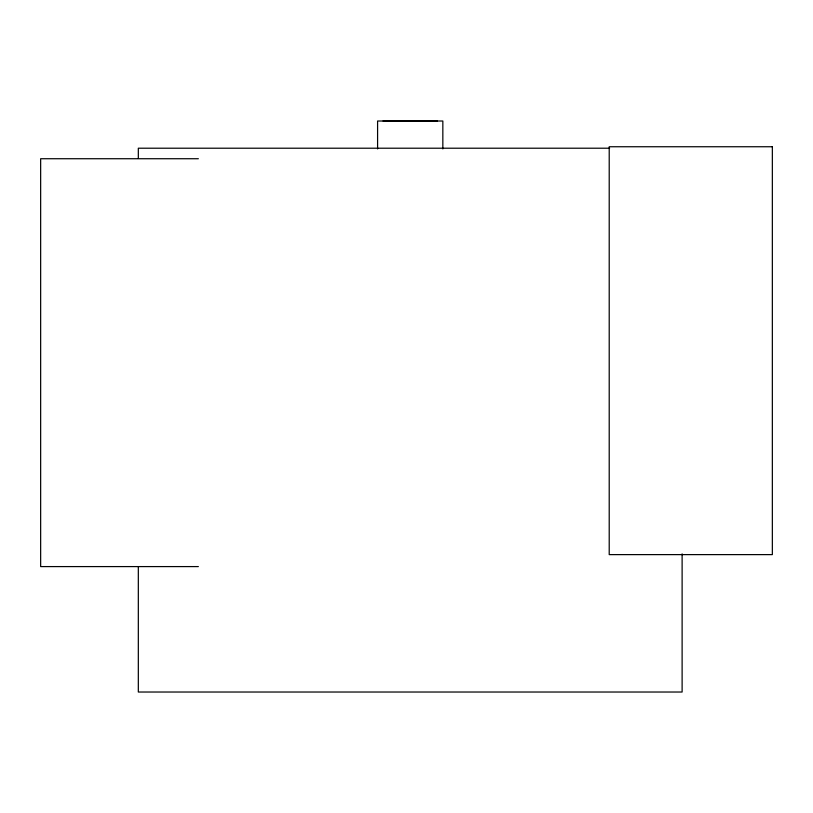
<?xml version="1.0" encoding="UTF-8"?>
<svg xmlns="http://www.w3.org/2000/svg" width="813" height="813" viewBox="0 0 813 813"><rect width="100%" height="100%" fill="white"/><g stroke="black" fill="none" stroke-linecap="round" stroke-linejoin="round"><path stroke-width="1.22" d="M383.045 120.974L437.394 120.974M609.618 148.21L138.322 148.21L138.322 158.342M198.362 158.728L40.65 158.728L40.65 566.59L198.362 566.59M682.117 553.856L682.117 692.026L138.322 692.026L138.322 566.529M442.841 148.911L442.841 121.015L377.588 121.015L377.588 148.911M772.35 146.747L609.211 146.747L609.211 554.618L772.35 554.618L772.35 146.747"/></g></svg>
